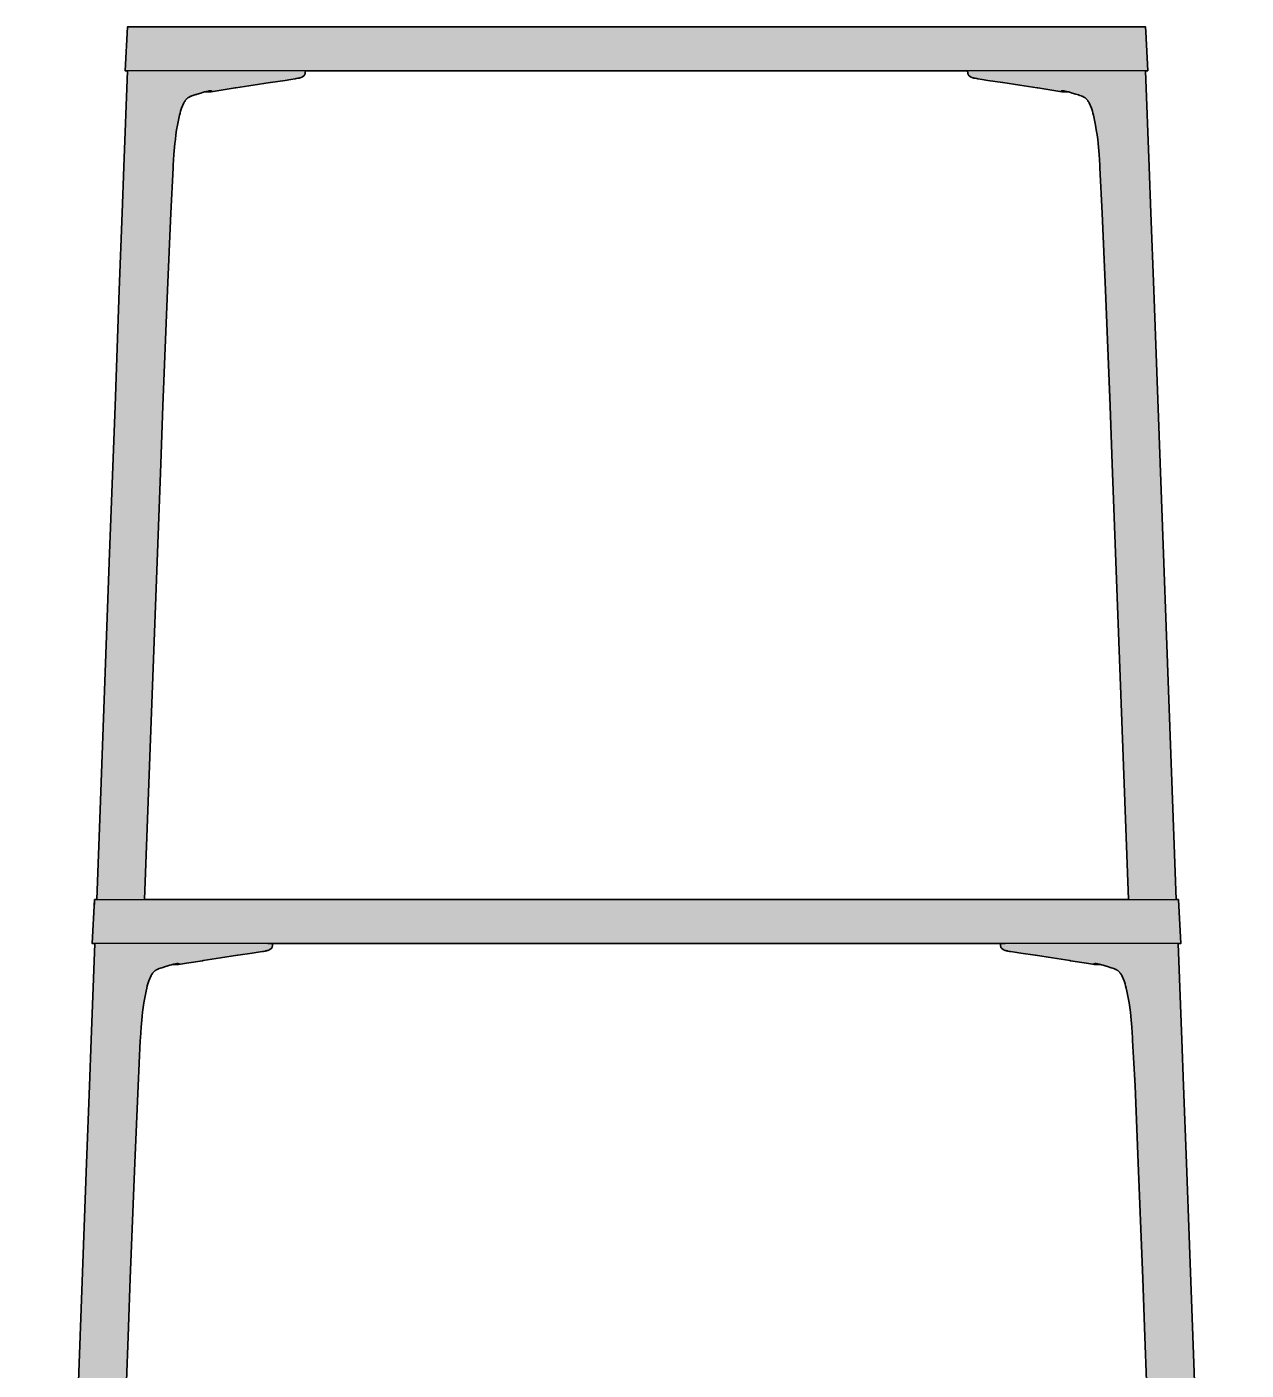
# Model space of a CAD drawing. Header units: millimetres. Extents: x 0 to 1672, y 0 to 1102.
# Drawn here: x 157 to 657, y 551 to 1102 of the extents above; entities that cross this region are included whole.
import ezdxf

# ---------------------------------------------------------------- set-up
doc = ezdxf.new("R2010")
doc.units = ezdxf.units.MM
doc.layers.add('Blocks', color=7, linetype='Continuous')
doc.layers.add('Blocks$Fill', color=7, linetype='Continuous', true_color=0xffffff)
doc.layers.add('Blocks$Inner', color=7, linetype='Continuous', lineweight=25, true_color=0x007f00)
doc.layers.add('Blocks$Outline', color=7, linetype='Continuous', lineweight=35, true_color=0xff3f3f)

# ---------------------------------------------------------------- blocks, each defined once
blk = doc.blocks.new('Eiffel Shelf SIde')
at = {"layer": 'Blocks$Fill'}
h = blk.add_hatch(color=256, dxfattribs=at)
h.paths.add_polyline_path([(175.73, 10), (157.02, 10), (157.97, 28), (158.85, 28), (164.1, 170.08), (171.5, 368.01), (170.44, 368.01), (171.39, 386.01), (172.27, 386.01), (184.92, 726.01), (183.86, 726.01), (184.81, 744.01), (185.69, 744.01), (198.34, 1084.02), (197.28, 1084.02), (198.23, 1102.02), (615.81, 1102.02), (615.92, 1100.02), (616.76, 1084.02), (615.7, 1084.02), (628.35, 744.01), (629.24, 744.01), (630.18, 726.01), (629.12, 726.01), (641.77, 386.01), (642.66, 386.01), (643.6, 368.01), (642.54, 368.01), (655.19, 28), (656.08, 28), (657.02, 10), (638.32, 10), (638.32, 0.97), (638.31, 0.93), (638.31, 0.9), (638.31, 0.86), (638.3, 0.83), (638.3, 0.79), (638.29, 0.76), (638.28, 0.72), (638.27, 0.69), (638.26, 0.66), (638.24, 0.63), (638.23, 0.59), (638.22, 0.56), (638.2, 0.53), (638.18, 0.5), (638.17, 0.47), (638.15, 0.44), (638.13, 0.41), (638.11, 0.38), (638.08, 0.36), (638.06, 0.33), (638.04, 0.31), (638.01, 0.28), (637.99, 0.26), (637.96, 0.23), (637.93, 0.21), (637.91, 0.19), (637.88, 0.17), (637.85, 0.15), (637.82, 0.13), (637.79, 0.12), (637.76, 0.1), (637.72, 0.09), (637.69, 0.07), (637.66, 0.06), (637.63, 0.05), (637.59, 0.04), (637.56, 0.03), (637.53, 0.02), (637.49, 0.02), (637.46, 0.01), (637.42, 0.01), (637.39, 0), (637.35, 0), (637.32, 0), (615.28, 0), (615.25, 0), (615.21, 0.01), (615.18, 0.01), (615.15, 0.01), (615.11, 0.02), (615.08, 0.03), (615.05, 0.04), (615.01, 0.05), (614.98, 0.06), (614.95, 0.07), (614.92, 0.08), (614.89, 0.1), (614.86, 0.11), (614.83, 0.13), (614.8, 0.15), (614.77, 0.16), (614.74, 0.18), (614.71, 0.2), (614.69, 0.22), (614.66, 0.25), (614.63, 0.27), (614.61, 0.29), (614.59, 0.32), (614.56, 0.34), (614.54, 0.37), (614.52, 0.4), (614.5, 0.42), (614.48, 0.45), (614.46, 0.48), (614.45, 0.51), (614.43, 0.54), (614.41, 0.57), (614.4, 0.6), (614.39, 0.63), (614.37, 0.67), (614.36, 0.7), (614.35, 0.73), (614.35, 0.76), (614.34, 0.8), (614.33, 0.83), (614.33, 0.86), (614.32, 0.9), (614.32, 0.93), (614.32, 0.97), (614.32, 1), (614.32, 10), (199.73, 10), (199.73, 0.97), (199.72, 0.93), (199.72, 0.9), (199.72, 0.86), (199.71, 0.83), (199.7, 0.79), (199.7, 0.76), (199.69, 0.72), (199.68, 0.69), (199.67, 0.66), (199.65, 0.63), (199.64, 0.59), (199.62, 0.56), (199.61, 0.53), (199.59, 0.5), (199.57, 0.47), (199.55, 0.44), (199.53, 0.41), (199.51, 0.38), (199.49, 0.36), (199.47, 0.33), (199.45, 0.31), (199.42, 0.28), (199.39, 0.26), (199.37, 0.23), (199.34, 0.21), (199.31, 0.19), (199.28, 0.17), (199.26, 0.15), (199.23, 0.13), (199.2, 0.12), (199.16, 0.1), (199.13, 0.09), (199.1, 0.07), (199.07, 0.06), (199.03, 0.05), (199, 0.04), (198.97, 0.03), (198.93, 0.02), (198.9, 0.02), (198.86, 0.01), (198.83, 0.01), (198.8, 0), (198.76, 0), (198.73, 0), (176.69, 0), (176.66, 0), (176.62, 0.01), (176.59, 0.01), (176.56, 0.01), (176.52, 0.02), (176.49, 0.03), (176.46, 0.04), (176.42, 0.05), (176.39, 0.06), (176.36, 0.07), (176.33, 0.08), (176.3, 0.1), (176.27, 0.11), (176.24, 0.13), (176.21, 0.15), (176.18, 0.16), (176.15, 0.18), (176.12, 0.2), (176.09, 0.22), (176.07, 0.25), (176.04, 0.27), (176.02, 0.29), (175.99, 0.32), (175.97, 0.34), (175.95, 0.37), (175.93, 0.4), (175.91, 0.42), (175.89, 0.45), (175.87, 0.48), (175.85, 0.51), (175.84, 0.54), (175.82, 0.57), (175.81, 0.6), (175.79, 0.63), (175.78, 0.67), (175.77, 0.7), (175.76, 0.73), (175.75, 0.76), (175.75, 0.8), (175.74, 0.83), (175.73, 0.86), (175.73, 0.9), (175.73, 0.93), (175.73, 0.97), (175.73, 1)], flags=0)
h.paths.add_polyline_path([(230.17, 1075.42), (229.09, 1075.12), (226.6, 1074.32), (225.46, 1074), (225.06, 1073.87), (224.66, 1073.72), (224.48, 1073.65), (224.26, 1073.56), (224.04, 1073.46), (223.82, 1073.35), (223.61, 1073.24), (223.5, 1073.18), (223.38, 1073.11), (223.27, 1073.04), (223.17, 1072.98), (223.08, 1072.91), (222.99, 1072.84), (222.9, 1072.78), (222.82, 1072.71), (222.74, 1072.64), (222.63, 1072.54), (222.55, 1072.46), (222.47, 1072.38), (222.35, 1072.24), (222.23, 1072.1), (222.11, 1071.95), (222, 1071.8), (221.9, 1071.65), (221.74, 1071.4), (221.59, 1071.15), (221.45, 1070.89), (220.49, 1068.69), (220.35, 1068.27), (220.08, 1067.44), (219.84, 1066.6), (219.62, 1065.75), (219.32, 1064.47), (219.03, 1063.09), (218.78, 1061.71), (218.16, 1057.79), (217.91, 1055.83), (217.73, 1054.18), (217.34, 1049.73), (216.02, 1025.59), (205.3, 744.01), (608.75, 744.01), (596.7, 1049.73), (596.32, 1054.18), (596.14, 1055.83), (595.89, 1057.79), (595.59, 1059.75), (595.01, 1063.09), (594.73, 1064.47), (594.42, 1065.75), (594.2, 1066.6), (593.96, 1067.44), (593.7, 1068.27), (593.55, 1068.69), (592.6, 1070.89), (592.45, 1071.15), (592.3, 1071.4), (592.15, 1071.65), (592.06, 1071.78), (591.97, 1071.9), (591.87, 1072.03), (591.78, 1072.15), (591.68, 1072.27), (591.57, 1072.38), (591.49, 1072.46), (591.41, 1072.54), (591.33, 1072.62), (591.22, 1072.71), (591.14, 1072.78), (591.06, 1072.84), (590.96, 1072.91), (590.87, 1072.98), (590.77, 1073.04), (590.66, 1073.11), (590.55, 1073.18), (590.43, 1073.24), (590.22, 1073.35), (590, 1073.46), (589.79, 1073.56), (589.57, 1073.65), (589.39, 1073.72), (588.86, 1073.91), (588.32, 1074.08), (587.14, 1074.42), (585.68, 1074.88), (584.23, 1075.33), (583.88, 1075.42), (582.75, 1075.37), (582.5, 1075.37), (582.42, 1075.35), (582.33, 1075.35), (582.24, 1075.34), (582.15, 1075.34), (582.06, 1075.34), (581.98, 1075.34), (581.89, 1075.35), (581.8, 1075.36), (581.71, 1075.37), (581.63, 1075.39), (581.54, 1075.41), (581.46, 1075.43), (581.45, 1075.43), (546.58, 1080.77), (545.86, 1080.91), (545.58, 1080.98), (545.3, 1081.04), (545.09, 1081.1), (544.87, 1081.16), (544.7, 1081.22), (544.53, 1081.28), (544.4, 1081.32), (544.27, 1081.38), (544.14, 1081.44), (544.01, 1081.5), (543.38, 1081.96), (543.34, 1081.99), (543.31, 1082.03), (543.28, 1082.07), (543.25, 1082.11), (543.22, 1082.15), (543.19, 1082.2), (543.16, 1082.24), (543.14, 1082.29), (543.11, 1082.33), (543.09, 1082.38), (543.07, 1082.43), (543.04, 1082.5), (543.01, 1082.57), (542.99, 1082.64), (542.97, 1082.71), (542.95, 1082.79), (542.93, 1082.86), (542.9, 1083.04), (542.87, 1083.22), (542.85, 1083.32), (542.84, 1083.42), (542.83, 1083.52), (542.82, 1083.61), (542.82, 1083.7), (542.82, 1083.78), (542.82, 1084.02), (271.23, 1084.02), (271.22, 1083.65), (271.21, 1083.52), (271.2, 1083.42), (271.19, 1083.32), (271.18, 1083.22), (271.15, 1083.04), (271.11, 1082.86), (271.09, 1082.79), (271.07, 1082.71), (271.05, 1082.64), (271.03, 1082.57), (271, 1082.5), (270.98, 1082.43), (270.95, 1082.38), (270.93, 1082.33), (270.91, 1082.29), (270.88, 1082.24), (270.85, 1082.2), (270.83, 1082.15), (270.8, 1082.11), (270.76, 1082.07), (270.73, 1082.03), (270.7, 1081.99), (270.66, 1081.96), (270.03, 1081.5), (269.9, 1081.44), (269.77, 1081.38), (269.65, 1081.33), (269.51, 1081.28), (269.34, 1081.22), (269.17, 1081.16), (268.96, 1081.1), (268.74, 1081.04), (268.46, 1080.98), (268.18, 1080.91), (267.46, 1080.77), (265.32, 1080.42), (232.6, 1075.43), (232.52, 1075.41), (232.43, 1075.39), (232.35, 1075.37), (232.26, 1075.36), (232.18, 1075.35), (232.09, 1075.35), (232.01, 1075.34), (231.92, 1075.34), (231.83, 1075.34), (231.75, 1075.35), (231.66, 1075.36), (231.58, 1075.37), (231.38, 1075.37), (230.76, 1075.38)], flags=0)
h.paths.add_polyline_path([(216.75, 717.41), (215.6, 717.09), (213.17, 716.32), (212.3, 716.08), (211.77, 715.9), (211.24, 715.71), (211.06, 715.64), (210.84, 715.55), (210.62, 715.45), (210.4, 715.35), (210.19, 715.24), (210.08, 715.17), (209.96, 715.1), (209.85, 715.03), (209.75, 714.97), (209.66, 714.91), (209.57, 714.84), (209.48, 714.77), (209.4, 714.71), (209.32, 714.64), (209.21, 714.54), (209.13, 714.46), (209.05, 714.37), (208.93, 714.24), (208.81, 714.09), (208.69, 713.95), (208.58, 713.8), (208.48, 713.64), (208.32, 713.4), (208.17, 713.14), (208.03, 712.89), (207.07, 710.68), (206.93, 710.26), (206.66, 709.43), (206.42, 708.59), (206.2, 707.75), (205.9, 706.46), (205.61, 705.08), (205.36, 703.7), (204.74, 699.79), (204.49, 697.82), (204.31, 696.17), (203.92, 691.72), (202.6, 667.59), (191.88, 386.01), (622.17, 386.01), (610.12, 691.72), (609.74, 696.17), (609.56, 697.82), (609.31, 699.79), (609.01, 701.74), (608.43, 705.08), (608.15, 706.46), (607.85, 707.75), (607.62, 708.59), (607.38, 709.43), (607.12, 710.26), (606.97, 710.68), (606.02, 712.89), (605.87, 713.14), (605.72, 713.4), (605.57, 713.64), (605.48, 713.77), (605.39, 713.9), (605.29, 714.02), (605.2, 714.14), (605.1, 714.26), (604.99, 714.37), (604.91, 714.46), (604.83, 714.54), (604.75, 714.61), (604.64, 714.71), (604.56, 714.77), (604.48, 714.84), (604.38, 714.91), (604.29, 714.97), (604.19, 715.03), (604.08, 715.1), (603.97, 715.17), (603.85, 715.24), (603.64, 715.35), (603.42, 715.45), (603.21, 715.55), (602.99, 715.64), (602.81, 715.71), (602.28, 715.9), (601.74, 716.08), (600.56, 716.41), (599.2, 716.85), (597.68, 717.31), (597.29, 717.41), (596.17, 717.36), (595.84, 717.36), (595.76, 717.35), (595.68, 717.34), (595.59, 717.34), (595.51, 717.34), (595.43, 717.34), (595.34, 717.34), (595.26, 717.35), (595.18, 717.36), (595.1, 717.37), (595.01, 717.39), (594.93, 717.4), (594.85, 717.43), (594.85, 717.43), (560, 722.77), (559.28, 722.91), (559, 722.97), (558.72, 723.04), (558.51, 723.09), (558.29, 723.16), (558.12, 723.21), (557.95, 723.27), (557.82, 723.32), (557.69, 723.37), (557.56, 723.43), (557.44, 723.49), (556.8, 723.95), (556.76, 723.99), (556.73, 724.03), (556.7, 724.07), (556.67, 724.11), (556.64, 724.15), (556.61, 724.19), (556.58, 724.24), (556.56, 724.28), (556.53, 724.33), (556.51, 724.37), (556.49, 724.42), (556.46, 724.49), (556.43, 724.56), (556.41, 724.63), (556.39, 724.71), (556.37, 724.78), (556.35, 724.86), (556.32, 725.04), (556.29, 725.22), (556.27, 725.32), (556.26, 725.42), (556.25, 725.52), (556.24, 725.6), (556.24, 725.69), (556.24, 725.78), (556.24, 726.01), (257.81, 726.01), (257.8, 725.65), (257.79, 725.52), (257.78, 725.42), (257.77, 725.32), (257.76, 725.22), (257.73, 725.04), (257.69, 724.86), (257.67, 724.78), (257.65, 724.71), (257.63, 724.63), (257.61, 724.56), (257.58, 724.49), (257.56, 724.42), (257.53, 724.37), (257.51, 724.33), (257.49, 724.28), (257.46, 724.24), (257.43, 724.19), (257.41, 724.15), (257.38, 724.11), (257.34, 724.07), (257.31, 724.03), (257.28, 723.99), (257.24, 723.95), (256.61, 723.49), (256.48, 723.43), (256.35, 723.37), (256.22, 723.32), (256.09, 723.27), (255.92, 723.21), (255.75, 723.16), (255.54, 723.09), (255.32, 723.04), (255.04, 722.97), (254.76, 722.91), (254.04, 722.77), (251.9, 722.41), (219.19, 717.43), (219.11, 717.4), (219.03, 717.39), (218.95, 717.37), (218.86, 717.36), (218.78, 717.35), (218.7, 717.34), (218.61, 717.34), (218.53, 717.34), (218.45, 717.34), (218.36, 717.34), (218.28, 717.35), (218.2, 717.36), (217.96, 717.36), (217.34, 717.38)], flags=0)
h.paths.add_polyline_path([(203.33, 359.4), (202.18, 359.09), (199.75, 358.31), (198.88, 358.07), (198.35, 357.9), (197.82, 357.71), (197.64, 357.64), (197.42, 357.54), (197.2, 357.45), (196.98, 357.34), (196.77, 357.23), (196.66, 357.17), (196.54, 357.1), (196.43, 357.03), (196.33, 356.97), (196.24, 356.9), (196.15, 356.83), (196.06, 356.77), (195.98, 356.7), (195.9, 356.63), (195.79, 356.53), (195.71, 356.45), (195.63, 356.37), (195.51, 356.23), (195.39, 356.09), (195.27, 355.94), (195.16, 355.79), (195.06, 355.64), (194.9, 355.39), (194.75, 355.14), (194.61, 354.88), (193.65, 352.67), (193.51, 352.26), (193.24, 351.42), (193, 350.59), (192.78, 349.74), (192.48, 348.45), (192.19, 347.08), (191.94, 345.69), (191.32, 341.78), (191.07, 339.82), (190.89, 338.17), (190.5, 333.72), (189.18, 309.58), (178.46, 28), (635.59, 28), (623.54, 333.72), (623.16, 338.17), (622.98, 339.82), (622.73, 341.78), (622.43, 343.74), (621.85, 347.08), (621.57, 348.45), (621.27, 349.74), (621.04, 350.59), (620.8, 351.42), (620.54, 352.26), (620.39, 352.67), (619.44, 354.88), (619.29, 355.14), (619.14, 355.39), (618.99, 355.64), (618.9, 355.77), (618.81, 355.89), (618.72, 356.01), (618.62, 356.14), (618.52, 356.25), (618.41, 356.37), (618.33, 356.45), (618.25, 356.53), (618.17, 356.61), (618.06, 356.7), (617.98, 356.77), (617.9, 356.83), (617.8, 356.9), (617.71, 356.97), (617.61, 357.03), (617.5, 357.1), (617.39, 357.17), (617.27, 357.23), (617.06, 357.34), (616.84, 357.45), (616.63, 357.54), (616.41, 357.64), (616.23, 357.71), (615.7, 357.9), (615.16, 358.07), (613.98, 358.4), (612.62, 358.84), (611.1, 359.31), (610.71, 359.4), (609.59, 359.36), (609.26, 359.35), (609.18, 359.34), (609.1, 359.34), (609.02, 359.33), (608.93, 359.33), (608.85, 359.33), (608.76, 359.33), (608.68, 359.34), (608.6, 359.35), (608.52, 359.36), (608.43, 359.38), (608.35, 359.4), (608.27, 359.42), (608.27, 359.42), (573.42, 364.76), (572.7, 364.9), (572.42, 364.96), (572.14, 365.03), (571.93, 365.09), (571.71, 365.15), (571.54, 365.2), (571.37, 365.26), (571.24, 365.31), (571.11, 365.37), (570.98, 365.42), (570.86, 365.48), (570.22, 365.94), (570.19, 365.98), (570.15, 366.02), (570.12, 366.06), (570.09, 366.1), (570.06, 366.14), (570.03, 366.19), (570, 366.23), (569.98, 366.27), (569.95, 366.32), (569.93, 366.37), (569.91, 366.41), (569.88, 366.48), (569.85, 366.55), (569.83, 366.63), (569.81, 366.7), (569.79, 366.77), (569.78, 366.85), (569.74, 367.03), (569.71, 367.21), (569.69, 367.31), (569.68, 367.41), (569.67, 367.51), (569.67, 367.6), (569.66, 367.68), (569.66, 367.77), (569.66, 368.01), (244.39, 368.01), (244.38, 367.64), (244.37, 367.51), (244.36, 367.41), (244.35, 367.31), (244.34, 367.21), (244.3, 367.03), (244.27, 366.85), (244.25, 366.77), (244.23, 366.7), (244.21, 366.63), (244.19, 366.55), (244.16, 366.48), (244.14, 366.41), (244.11, 366.37), (244.09, 366.32), (244.07, 366.27), (244.04, 366.23), (244.01, 366.19), (243.99, 366.14), (243.96, 366.1), (243.92, 366.06), (243.89, 366.02), (243.86, 365.98), (243.82, 365.94), (243.19, 365.48), (243.06, 365.42), (242.93, 365.37), (242.8, 365.31), (242.67, 365.26), (242.5, 365.2), (242.33, 365.15), (242.12, 365.09), (241.9, 365.03), (241.62, 364.96), (241.34, 364.9), (240.62, 364.76), (238.48, 364.41), (205.77, 359.42), (205.69, 359.4), (205.61, 359.38), (205.53, 359.36), (205.44, 359.35), (205.36, 359.34), (205.28, 359.33), (205.19, 359.33), (205.11, 359.33), (205.03, 359.33), (204.94, 359.34), (204.86, 359.34), (204.78, 359.35), (204.54, 359.35), (203.92, 359.37)], flags=0)
at = {"layer": 'Blocks$Inner'}
for p, q in [((255.81, 726.01), (257.81, 726.01)), ((556.24, 726.01), (558.24, 726.01))]:
    blk.add_line(p, q, dxfattribs=at)
for points in [[(616.76, 1084.02), (197.28, 1084.02), (198.23, 1102.02), (615.81, 1102.02), (615.92, 1100.02), (616.76, 1084.02)], [(198.34, 1084.02), (196.82, 1044.57), (196.11, 1025.69), (194.93, 993.96), (193.17, 946.44), (190.94, 886.1), (187.05, 780.85), (185.69, 744.01)], [(271.23, 1084.02), (271.22, 1083.78), (271.22, 1083.65), (271.21, 1083.52), (271.2, 1083.42), (271.19, 1083.32), (271.18, 1083.22), (271.15, 1083.04), (271.11, 1082.86), (271.09, 1082.79), (271.07, 1082.71), (271.05, 1082.64), (271.03, 1082.57), (271, 1082.5), (270.98, 1082.43), (270.95, 1082.38), (270.93, 1082.33), (270.91, 1082.29), (270.88, 1082.24), (270.85, 1082.2), (270.83, 1082.15), (270.8, 1082.11), (270.76, 1082.07), (270.73, 1082.03), (270.7, 1081.99), (270.66, 1081.96), (270.03, 1081.5), (269.9, 1081.44), (269.77, 1081.38), (269.65, 1081.33), (269.51, 1081.28), (269.34, 1081.22), (269.17, 1081.16), (268.96, 1081.1), (268.74, 1081.04), (268.46, 1080.98), (268.18, 1080.91), (267.46, 1080.77), (267.05, 1080.7), (265.32, 1080.42), (262.89, 1080.06), (256.99, 1079.2), (256.84, 1079.18), (249.82, 1078.11), (242.67, 1076.99), (242.49, 1076.96), (235.85, 1075.93), (232.6, 1075.43)], [(581.45, 1075.43), (578.19, 1075.93), (571.55, 1076.96), (571.37, 1076.99), (564.23, 1078.11), (557.2, 1079.18), (557.05, 1079.2), (551.15, 1080.06), (548.72, 1080.42), (546.99, 1080.7), (546.58, 1080.77), (545.86, 1080.91), (545.58, 1080.98), (545.3, 1081.04), (545.09, 1081.1), (544.87, 1081.16), (544.7, 1081.22), (544.53, 1081.28), (544.4, 1081.32), (544.27, 1081.38), (544.14, 1081.44), (544.01, 1081.5), (543.38, 1081.96), (543.34, 1081.99), (543.31, 1082.03), (543.28, 1082.07), (543.25, 1082.11), (543.22, 1082.15), (543.19, 1082.2), (543.16, 1082.24), (543.14, 1082.29), (543.11, 1082.33), (543.09, 1082.38), (543.07, 1082.43), (543.04, 1082.5), (543.01, 1082.57), (542.99, 1082.64), (542.97, 1082.71), (542.95, 1082.79), (542.93, 1082.86), (542.9, 1083.04), (542.87, 1083.22), (542.85, 1083.32), (542.84, 1083.42), (542.83, 1083.52), (542.82, 1083.61), (542.82, 1083.7), (542.82, 1083.78), (542.82, 1084.02)], [(615.7, 1084.02), (617.22, 1044.57), (617.93, 1025.69), (619.11, 993.96), (628.35, 744.01)], [(230.15, 1075.42), (230.76, 1075.38), (231.38, 1075.37), (231.58, 1075.37), (231.66, 1075.36), (231.75, 1075.35), (231.83, 1075.34), (231.92, 1075.34), (232.01, 1075.34), (232.09, 1075.35), (232.18, 1075.35), (232.26, 1075.36), (232.35, 1075.37), (232.43, 1075.39), (232.52, 1075.41), (232.6, 1075.43), (232.68, 1075.45), (232.76, 1075.48), (232.84, 1075.51), (232.92, 1075.54), (233, 1075.58), (232.99, 1075.63), (232.99, 1075.63), (232.99, 1075.64), (232.98, 1075.64), (232.98, 1075.64), (232.98, 1075.64), (232.98, 1075.64), (232.97, 1075.65), (232.97, 1075.65), (232.97, 1075.65), (232.96, 1075.65), (232.96, 1075.66), (232.95, 1075.66), (232.95, 1075.66), (232.95, 1075.67), (232.94, 1075.67), (232.94, 1075.67), (232.93, 1075.67), (232.92, 1075.68), (232.91, 1075.68), (232.9, 1075.69), (232.88, 1075.69), (232.87, 1075.7), (232.85, 1075.7), (232.84, 1075.71), (232.82, 1075.71), (232.79, 1075.72), (232.75, 1075.73), (232.71, 1075.73), (232.67, 1075.74), (232.62, 1075.75), (232.54, 1075.75), (232.44, 1075.76), (232.34, 1075.76), (232.23, 1075.76), (232.11, 1075.76), (231.98, 1075.75), (231.85, 1075.75), (231.71, 1075.73), (231.33, 1075.68), (230.57, 1075.52), (229.83, 1075.33), (229.09, 1075.12), (228.36, 1074.88), (226.9, 1074.42), (226.6, 1074.32), (226.29, 1074.24), (225.87, 1074.13), (225.46, 1074), (225.06, 1073.87), (224.66, 1073.72), (224.48, 1073.65), (224.26, 1073.56), (224.04, 1073.46), (223.82, 1073.35), (223.61, 1073.24), (223.5, 1073.18), (223.38, 1073.11), (223.27, 1073.04), (223.17, 1072.98), (223.08, 1072.91), (222.99, 1072.84), (222.9, 1072.78), (222.82, 1072.71), (222.74, 1072.64), (222.72, 1072.62), (222.63, 1072.54), (222.55, 1072.46), (222.47, 1072.38), (222.35, 1072.24), (222.23, 1072.1), (222.11, 1071.95), (222, 1071.8), (221.9, 1071.65), (221.74, 1071.4), (221.59, 1071.15), (221.45, 1070.89), (220.49, 1068.69), (220.35, 1068.27), (220.08, 1067.44), (219.84, 1066.6), (219.62, 1065.75), (219.32, 1064.47), (219.03, 1063.09), (218.78, 1061.71), (218.45, 1059.75), (218.16, 1057.79), (217.91, 1055.83), (217.73, 1054.18), (217.34, 1049.73), (217.04, 1045.27), (216.97, 1044.22), (216.02, 1025.59), (214.68, 994.03), (212.83, 946.59), (211.93, 922.76), (210.56, 886.24), (208, 817.28), (205.3, 744.01)], [(608.75, 744.01), (606.04, 817.28), (603.49, 886.24), (602.12, 922.76), (601.21, 946.59), (599.36, 994.03), (598.03, 1025.59), (597.07, 1044.22), (597, 1045.27), (596.7, 1049.73), (596.32, 1054.18), (596.14, 1055.83), (595.89, 1057.79), (595.59, 1059.75), (595.27, 1061.71), (595.01, 1063.09), (594.73, 1064.47), (594.42, 1065.75), (594.2, 1066.6), (593.96, 1067.44), (593.7, 1068.27), (593.55, 1068.69), (592.6, 1070.89), (592.45, 1071.15), (592.3, 1071.4), (592.15, 1071.65), (592.06, 1071.78), (591.97, 1071.9), (591.87, 1072.03), (591.78, 1072.15), (591.68, 1072.27), (591.57, 1072.38), (591.49, 1072.46), (591.41, 1072.54), (591.33, 1072.62), (591.3, 1072.64), (591.22, 1072.71), (591.14, 1072.78), (591.06, 1072.84), (590.96, 1072.91), (590.87, 1072.98), (590.77, 1073.04), (590.66, 1073.11), (590.55, 1073.18), (590.43, 1073.24), (590.22, 1073.35), (590, 1073.46), (589.79, 1073.56), (589.57, 1073.65), (589.39, 1073.72), (588.86, 1073.91), (588.32, 1074.08), (587.78, 1074.23), (587.14, 1074.42), (585.68, 1074.88), (584.96, 1075.12), (584.23, 1075.33), (583.49, 1075.51), (582.75, 1075.67), (582.36, 1075.73), (582.21, 1075.74), (582.08, 1075.75), (581.95, 1075.76), (581.82, 1075.76), (581.71, 1075.76), (581.61, 1075.76), (581.51, 1075.75), (581.46, 1075.75), (581.42, 1075.75), (581.37, 1075.74), (581.33, 1075.73), (581.29, 1075.73), (581.25, 1075.72), (581.22, 1075.71), (581.2, 1075.71), (581.19, 1075.7), (581.17, 1075.7), (581.16, 1075.69), (581.15, 1075.69), (581.13, 1075.68), (581.12, 1075.68), (581.11, 1075.67), (581.11, 1075.67), (581.1, 1075.67), (581.1, 1075.67), (581.09, 1075.66), (581.09, 1075.66), (581.08, 1075.66), (581.08, 1075.65), (581.08, 1075.65), (581.07, 1075.65), (581.07, 1075.65), (581.07, 1075.64), (581.06, 1075.64), (581.06, 1075.64), (581.06, 1075.64), (581.06, 1075.64), (581.06, 1075.63), (581.05, 1075.63), (581.05, 1075.63), (581.12, 1075.54), (581.2, 1075.51), (581.29, 1075.48), (581.37, 1075.45), (581.46, 1075.43), (581.54, 1075.41), (581.63, 1075.39), (581.71, 1075.37), (581.8, 1075.36), (581.89, 1075.35), (581.98, 1075.34), (582.06, 1075.34), (582.15, 1075.34), (582.24, 1075.34), (582.33, 1075.35), (582.42, 1075.35), (582.5, 1075.37), (582.75, 1075.37), (583.32, 1075.39), (583.9, 1075.42)], [(184.81, 744.01), (629.24, 744.01), (630.18, 726.01), (407.02, 726.01), (183.86, 726.01), (184.81, 744.01), (184.7, 742.01)], [(172.27, 386.01), (181.51, 635.95), (182.69, 667.68), (183.4, 686.56), (184.92, 726.01)], [(257.81, 726.01), (257.8, 725.78), (257.8, 725.65), (257.79, 725.52), (257.78, 725.42), (257.77, 725.32), (257.76, 725.22), (257.73, 725.04), (257.69, 724.86), (257.67, 724.78), (257.65, 724.71), (257.63, 724.63), (257.61, 724.56), (257.58, 724.49), (257.56, 724.42), (257.53, 724.37), (257.51, 724.33), (257.49, 724.28), (257.46, 724.24), (257.43, 724.19), (257.41, 724.15), (257.38, 724.11), (257.34, 724.07), (257.31, 724.03), (257.28, 723.99), (257.24, 723.95), (256.61, 723.49), (256.48, 723.43), (256.35, 723.37), (256.22, 723.32), (256.09, 723.27), (255.92, 723.21), (255.75, 723.16), (255.54, 723.09), (255.32, 723.04), (255.04, 722.97), (254.76, 722.91), (254.04, 722.77), (253.63, 722.69), (251.9, 722.41), (249.47, 722.05), (243.57, 721.19), (243.42, 721.17), (236.4, 720.1), (229.25, 718.98), (229.07, 718.96), (222.43, 717.92), (219.19, 717.43)], [(594.85, 717.43), (591.61, 717.92), (584.97, 718.96), (584.79, 718.98), (577.65, 720.1), (570.62, 721.17), (570.47, 721.19), (564.57, 722.05), (562.14, 722.41), (560.41, 722.69), (560, 722.77), (559.28, 722.91), (559, 722.97), (558.72, 723.04), (558.51, 723.09), (558.29, 723.16), (558.12, 723.21), (557.95, 723.27), (557.82, 723.32), (557.69, 723.37), (557.56, 723.43), (557.44, 723.49), (556.8, 723.95), (556.76, 723.99), (556.73, 724.03), (556.7, 724.07), (556.67, 724.11), (556.64, 724.15), (556.61, 724.19), (556.58, 724.24), (556.56, 724.28), (556.53, 724.33), (556.51, 724.37), (556.49, 724.42), (556.46, 724.49), (556.43, 724.56), (556.41, 724.63), (556.39, 724.71), (556.37, 724.78), (556.35, 724.86), (556.32, 725.04), (556.29, 725.22), (556.27, 725.32), (556.26, 725.42), (556.25, 725.52), (556.24, 725.6), (556.24, 725.69), (556.24, 725.78), (556.24, 726.01)], [(629.12, 726.01), (630.64, 686.56), (631.35, 667.68), (632.53, 635.95), (641.77, 386.01)], [(216.73, 717.41), (217.34, 717.38), (217.96, 717.36), (218.2, 717.36), (218.28, 717.35), (218.36, 717.34), (218.45, 717.34), (218.53, 717.34), (218.61, 717.34), (218.7, 717.34), (218.78, 717.35), (218.86, 717.36), (218.95, 717.37), (219.03, 717.39), (219.11, 717.4), (219.19, 717.43), (219.27, 717.45), (219.35, 717.48), (219.43, 717.51), (219.5, 717.54), (219.58, 717.57), (219.57, 717.63), (219.57, 717.63), (219.57, 717.63), (219.56, 717.63), (219.56, 717.63), (219.56, 717.63), (219.56, 717.64), (219.55, 717.64), (219.55, 717.64), (219.55, 717.65), (219.54, 717.65), (219.54, 717.65), (219.53, 717.65), (219.53, 717.66), (219.53, 717.66), (219.52, 717.66), (219.52, 717.66), (219.51, 717.67), (219.5, 717.67), (219.49, 717.68), (219.48, 717.68), (219.46, 717.69), (219.45, 717.69), (219.43, 717.7), (219.42, 717.7), (219.4, 717.7), (219.37, 717.71), (219.33, 717.72), (219.29, 717.73), (219.25, 717.73), (219.2, 717.74), (219.12, 717.75), (219.02, 717.75), (218.92, 717.76), (218.81, 717.76), (218.69, 717.75), (218.56, 717.75), (218.43, 717.74), (218.29, 717.73), (217.91, 717.67), (217.13, 717.51), (216.36, 717.31), (215.6, 717.09), (214.85, 716.85), (213.48, 716.41), (213.17, 716.32), (212.84, 716.23), (212.3, 716.08), (211.77, 715.9), (211.24, 715.71), (211.06, 715.64), (210.84, 715.55), (210.62, 715.45), (210.4, 715.35), (210.19, 715.24), (210.08, 715.17), (209.96, 715.1), (209.85, 715.03), (209.75, 714.97), (209.66, 714.91), (209.57, 714.84), (209.48, 714.77), (209.4, 714.71), (209.32, 714.64), (209.3, 714.61), (209.21, 714.54), (209.13, 714.46), (209.05, 714.37), (208.93, 714.24), (208.81, 714.09), (208.69, 713.95), (208.58, 713.8), (208.48, 713.64), (208.32, 713.4), (208.17, 713.14), (208.03, 712.89), (207.07, 710.68), (206.93, 710.26), (206.66, 709.43), (206.42, 708.59), (206.2, 707.75), (205.9, 706.46), (205.61, 705.08), (205.36, 703.7), (205.03, 701.74), (204.74, 699.79), (204.49, 697.82), (204.31, 696.17), (203.92, 691.72), (203.62, 687.27), (203.55, 686.21), (202.6, 667.59), (201.26, 636.02), (199.41, 588.58), (198.51, 564.76), (197.14, 528.23)], [(616.91, 528.23), (615.54, 564.76), (614.63, 588.58), (612.78, 636.02), (611.45, 667.59), (610.49, 686.21), (610.42, 687.27), (610.12, 691.72), (609.74, 696.17), (609.56, 697.82), (609.31, 699.79), (609.01, 701.74), (608.69, 703.7), (608.43, 705.08), (608.15, 706.46), (607.85, 707.75), (607.62, 708.59), (607.38, 709.43), (607.12, 710.26), (606.97, 710.68), (606.02, 712.89), (605.87, 713.14), (605.72, 713.4), (605.57, 713.64), (605.48, 713.77), (605.39, 713.9), (605.29, 714.02), (605.2, 714.14), (605.1, 714.26), (604.99, 714.37), (604.91, 714.46), (604.83, 714.54), (604.75, 714.61), (604.72, 714.64), (604.64, 714.71), (604.56, 714.77), (604.48, 714.84), (604.38, 714.91), (604.29, 714.97), (604.19, 715.03), (604.08, 715.1), (603.97, 715.17), (603.85, 715.24), (603.64, 715.35), (603.42, 715.45), (603.21, 715.55), (602.99, 715.64), (602.81, 715.71), (602.28, 715.9), (601.74, 716.08), (601.2, 716.23), (600.56, 716.41), (599.2, 716.85), (598.44, 717.09), (597.68, 717.31), (596.91, 717.51), (596.14, 717.67), (595.75, 717.73), (595.61, 717.74), (595.48, 717.75), (595.35, 717.75), (595.24, 717.76), (595.12, 717.76), (595.02, 717.75), (594.93, 717.75), (594.84, 717.74), (594.79, 717.73), (594.75, 717.73), (594.71, 717.72), (594.67, 717.71), (594.64, 717.7), (594.62, 717.7), (594.61, 717.7), (594.59, 717.69), (594.58, 717.69), (594.57, 717.68), (594.55, 717.68), (594.54, 717.67), (594.53, 717.67), (594.53, 717.66), (594.52, 717.66), (594.52, 717.66), (594.51, 717.66), (594.51, 717.65), (594.5, 717.65), (594.5, 717.65), (594.5, 717.65), (594.49, 717.64), (594.49, 717.64), (594.49, 717.64), (594.48, 717.63), (594.48, 717.63), (594.48, 717.63), (594.48, 717.63), (594.48, 717.63), (594.47, 717.63), (594.47, 717.62), (594.54, 717.54), (594.62, 717.51), (594.69, 717.48), (594.77, 717.45), (594.85, 717.43), (594.93, 717.4), (595.01, 717.39), (595.1, 717.37), (595.18, 717.36), (595.26, 717.35), (595.34, 717.34), (595.43, 717.34), (595.51, 717.34), (595.59, 717.34), (595.68, 717.34), (595.76, 717.35), (595.84, 717.36), (596.17, 717.36), (596.74, 717.38), (597.32, 717.41)]]:
    blk.add_lwpolyline(points, dxfattribs=at)
at = {"layer": 'Blocks$Outline'}
for points in [[(198.34, 1084.02), (197.28, 1084.02), (198.23, 1102.02), (615.81, 1102.02), (615.92, 1100.02), (616.76, 1084.02)], [(185.69, 744.01), (187.05, 780.85), (190.94, 886.1), (193.17, 946.44), (194.93, 993.96), (196.11, 1025.69), (196.82, 1044.57), (198.34, 1084.02)], [(271.23, 1084.02), (271.22, 1083.78), (271.22, 1083.65), (271.21, 1083.52), (271.2, 1083.42), (271.19, 1083.32), (271.18, 1083.22), (271.15, 1083.04), (271.11, 1082.86), (271.09, 1082.79), (271.07, 1082.71), (271.05, 1082.64), (271.03, 1082.57), (271, 1082.5), (270.98, 1082.43), (270.95, 1082.38), (270.93, 1082.33), (270.91, 1082.29), (270.88, 1082.24), (270.85, 1082.2), (270.83, 1082.15), (270.8, 1082.11), (270.76, 1082.07), (270.73, 1082.03), (270.7, 1081.99), (270.66, 1081.96), (270.03, 1081.5), (269.9, 1081.44), (269.77, 1081.38), (269.65, 1081.33), (269.51, 1081.28), (269.34, 1081.22), (269.17, 1081.16), (268.96, 1081.1), (268.74, 1081.04), (268.46, 1080.98), (268.18, 1080.91), (267.46, 1080.77), (267.05, 1080.7), (265.32, 1080.42), (262.89, 1080.06), (256.99, 1079.2), (256.84, 1079.18), (249.82, 1078.11), (242.67, 1076.99), (242.49, 1076.96), (235.85, 1075.93), (232.6, 1075.43)], [(542.82, 1084.02), (271.23, 1084.02)], [(581.45, 1075.43), (578.19, 1075.93), (571.55, 1076.96), (571.37, 1076.99), (564.23, 1078.11), (557.2, 1079.18), (557.05, 1079.2), (551.15, 1080.06), (548.72, 1080.42), (546.99, 1080.7), (546.58, 1080.77), (545.86, 1080.91), (545.58, 1080.98), (545.3, 1081.04), (545.09, 1081.1), (544.87, 1081.16), (544.7, 1081.22), (544.53, 1081.28), (544.4, 1081.32), (544.27, 1081.38), (544.14, 1081.44), (544.01, 1081.5), (543.38, 1081.96), (543.34, 1081.99), (543.31, 1082.03), (543.28, 1082.07), (543.25, 1082.11), (543.22, 1082.15), (543.19, 1082.2), (543.16, 1082.24), (543.14, 1082.29), (543.11, 1082.33), (543.09, 1082.38), (543.07, 1082.43), (543.04, 1082.5), (543.01, 1082.57), (542.99, 1082.64), (542.97, 1082.71), (542.95, 1082.79), (542.93, 1082.86), (542.9, 1083.04), (542.87, 1083.22), (542.85, 1083.32), (542.84, 1083.42), (542.83, 1083.52), (542.82, 1083.61), (542.82, 1083.7), (542.82, 1083.78), (542.82, 1084.02)], [(616.76, 1084.02), (615.7, 1084.02)], [(615.7, 1084.02), (617.22, 1044.57), (617.93, 1025.69), (619.11, 993.96), (628.35, 744.01)], [(230.17, 1075.42), (229.83, 1075.33), (229.09, 1075.12), (228.36, 1074.88), (226.9, 1074.42), (226.6, 1074.32), (226.29, 1074.24), (225.87, 1074.13), (225.46, 1074), (225.06, 1073.87), (224.66, 1073.72), (224.48, 1073.65), (224.26, 1073.56), (224.04, 1073.46), (223.82, 1073.35), (223.61, 1073.24), (223.5, 1073.18), (223.38, 1073.11), (223.27, 1073.04), (223.17, 1072.98), (223.08, 1072.91), (222.99, 1072.84), (222.9, 1072.78), (222.82, 1072.71), (222.74, 1072.64), (222.72, 1072.62), (222.63, 1072.54), (222.55, 1072.46), (222.47, 1072.38), (222.35, 1072.24), (222.23, 1072.1), (222.11, 1071.95), (222, 1071.8), (221.9, 1071.65), (221.74, 1071.4), (221.59, 1071.15), (221.45, 1070.89), (220.49, 1068.69), (220.35, 1068.27), (220.08, 1067.44), (219.84, 1066.6), (219.62, 1065.75), (219.32, 1064.47), (219.03, 1063.09), (218.78, 1061.71), (218.45, 1059.75), (218.16, 1057.79), (217.91, 1055.83), (217.73, 1054.18), (217.34, 1049.73), (217.04, 1045.27), (216.97, 1044.22), (216.02, 1025.59), (214.68, 994.03), (212.83, 946.59), (211.93, 922.76), (210.56, 886.24), (208, 817.28), (205.3, 744.01)], [(232.6, 1075.43), (232.6, 1075.43), (232.52, 1075.41), (232.43, 1075.39), (232.35, 1075.37), (232.26, 1075.36), (232.18, 1075.35), (232.09, 1075.35), (232.01, 1075.34), (231.92, 1075.34), (231.83, 1075.34), (231.75, 1075.35), (231.66, 1075.36), (231.58, 1075.37), (231.38, 1075.37), (230.76, 1075.38), (230.17, 1075.42)], [(583.88, 1075.42), (583.32, 1075.39), (582.75, 1075.37), (582.5, 1075.37), (582.42, 1075.35), (582.33, 1075.35), (582.24, 1075.34), (582.15, 1075.34), (582.06, 1075.34), (581.98, 1075.34), (581.89, 1075.35), (581.8, 1075.36), (581.71, 1075.37), (581.63, 1075.39), (581.54, 1075.41), (581.46, 1075.43), (581.45, 1075.43)], [(608.75, 744.01), (606.04, 817.28), (603.49, 886.24), (602.12, 922.76), (601.21, 946.59), (599.36, 994.03), (598.03, 1025.59), (597.07, 1044.22), (597, 1045.27), (596.7, 1049.73), (596.32, 1054.18), (596.14, 1055.83), (595.89, 1057.79), (595.59, 1059.75), (595.27, 1061.71), (595.01, 1063.09), (594.73, 1064.47), (594.42, 1065.75), (594.2, 1066.6), (593.96, 1067.44), (593.7, 1068.27), (593.55, 1068.69), (592.6, 1070.89), (592.45, 1071.15), (592.3, 1071.4), (592.15, 1071.65), (592.06, 1071.78), (591.97, 1071.9), (591.87, 1072.03), (591.78, 1072.15), (591.68, 1072.27), (591.57, 1072.38), (591.49, 1072.46), (591.41, 1072.54), (591.33, 1072.62), (591.3, 1072.64), (591.22, 1072.71), (591.14, 1072.78), (591.06, 1072.84), (590.96, 1072.91), (590.87, 1072.98), (590.77, 1073.04), (590.66, 1073.11), (590.55, 1073.18), (590.43, 1073.24), (590.22, 1073.35), (590, 1073.46), (589.79, 1073.56), (589.57, 1073.65), (589.39, 1073.72), (588.86, 1073.91), (588.32, 1074.08), (587.78, 1074.23), (587.14, 1074.42), (585.68, 1074.88), (584.96, 1075.12), (584.23, 1075.33), (583.88, 1075.42)], [(184.92, 726.01), (183.86, 726.01), (184.81, 744.01)], [(184.81, 744.01), (185.69, 744.01)], [(205.3, 744.01), (608.75, 744.01)], [(628.35, 744.01), (629.24, 744.01), (630.18, 726.01), (629.12, 726.01)], [(172.27, 386.01), (181.51, 635.95), (182.69, 667.68), (183.4, 686.56), (184.92, 726.01)], [(257.81, 726.01), (257.8, 725.78), (257.8, 725.65), (257.79, 725.52), (257.78, 725.42), (257.77, 725.32), (257.76, 725.22), (257.73, 725.04), (257.69, 724.86), (257.67, 724.78), (257.65, 724.71), (257.63, 724.63), (257.61, 724.56), (257.58, 724.49), (257.56, 724.42), (257.53, 724.37), (257.51, 724.33), (257.49, 724.28), (257.46, 724.24), (257.43, 724.19), (257.41, 724.15), (257.38, 724.11), (257.34, 724.07), (257.31, 724.03), (257.28, 723.99), (257.24, 723.95), (256.61, 723.49), (256.48, 723.43), (256.35, 723.37), (256.22, 723.32), (256.09, 723.27), (255.92, 723.21), (255.75, 723.16), (255.54, 723.09), (255.32, 723.04), (255.04, 722.97), (254.76, 722.91), (254.04, 722.77), (253.63, 722.69), (251.9, 722.41), (249.47, 722.05), (243.57, 721.19), (243.42, 721.17), (236.4, 720.1), (229.25, 718.98), (229.07, 718.96), (222.43, 717.92), (219.19, 717.43)], [(556.24, 726.01), (407.02, 726.01), (257.81, 726.01)], [(594.85, 717.43), (591.61, 717.92), (584.97, 718.96), (584.79, 718.98), (577.65, 720.1), (570.62, 721.17), (570.47, 721.19), (564.57, 722.05), (562.14, 722.41), (560.41, 722.69), (560, 722.77), (559.28, 722.91), (559, 722.97), (558.72, 723.04), (558.51, 723.09), (558.29, 723.16), (558.12, 723.21), (557.95, 723.27), (557.82, 723.32), (557.69, 723.37), (557.56, 723.43), (557.44, 723.49), (556.8, 723.95), (556.76, 723.99), (556.73, 724.03), (556.7, 724.07), (556.67, 724.11), (556.64, 724.15), (556.61, 724.19), (556.58, 724.24), (556.56, 724.28), (556.53, 724.33), (556.51, 724.37), (556.49, 724.42), (556.46, 724.49), (556.43, 724.56), (556.41, 724.63), (556.39, 724.71), (556.37, 724.78), (556.35, 724.86), (556.32, 725.04), (556.29, 725.22), (556.27, 725.32), (556.26, 725.42), (556.25, 725.52), (556.24, 725.6), (556.24, 725.69), (556.24, 725.78), (556.24, 726.01)], [(629.12, 726.01), (630.64, 686.56), (631.35, 667.68), (632.53, 635.95), (641.77, 386.01)], [(216.75, 717.41), (216.36, 717.31), (215.6, 717.09), (214.85, 716.85), (213.48, 716.41), (213.17, 716.32), (212.84, 716.23), (212.3, 716.08), (211.77, 715.9), (211.24, 715.71), (211.06, 715.64), (210.84, 715.55), (210.62, 715.45), (210.4, 715.35), (210.19, 715.24), (210.08, 715.17), (209.96, 715.1), (209.85, 715.03), (209.75, 714.97), (209.66, 714.91), (209.57, 714.84), (209.48, 714.77), (209.4, 714.71), (209.32, 714.64), (209.3, 714.61), (209.21, 714.54), (209.13, 714.46), (209.05, 714.37), (208.93, 714.24), (208.81, 714.09), (208.69, 713.95), (208.58, 713.8), (208.48, 713.64), (208.32, 713.4), (208.17, 713.14), (208.03, 712.89), (207.07, 710.68), (206.93, 710.26), (206.66, 709.43), (206.42, 708.59), (206.2, 707.75), (205.9, 706.46), (205.61, 705.08), (205.36, 703.7), (205.03, 701.74), (204.74, 699.79), (204.49, 697.82), (204.31, 696.17), (203.92, 691.72), (203.62, 687.27), (203.55, 686.21), (202.6, 667.59), (201.26, 636.02), (199.41, 588.58), (198.51, 564.76), (197.14, 528.23)], [(219.19, 717.43), (219.19, 717.43), (219.11, 717.4), (219.03, 717.39), (218.95, 717.37), (218.86, 717.36), (218.78, 717.35), (218.7, 717.34), (218.61, 717.34), (218.53, 717.34), (218.45, 717.34), (218.36, 717.34), (218.28, 717.35), (218.2, 717.36), (217.96, 717.36), (217.34, 717.38), (216.75, 717.41)], [(597.29, 717.41), (596.74, 717.38), (596.17, 717.36), (595.84, 717.36), (595.76, 717.35), (595.68, 717.34), (595.59, 717.34), (595.51, 717.34), (595.43, 717.34), (595.34, 717.34), (595.26, 717.35), (595.18, 717.36), (595.1, 717.37), (595.01, 717.39), (594.93, 717.4), (594.85, 717.43), (594.85, 717.43)], [(616.91, 528.23), (615.54, 564.76), (614.63, 588.58), (612.78, 636.02), (611.45, 667.59), (610.49, 686.21), (610.42, 687.27), (610.12, 691.72), (609.74, 696.17), (609.56, 697.82), (609.31, 699.79), (609.01, 701.74), (608.69, 703.7), (608.43, 705.08), (608.15, 706.46), (607.85, 707.75), (607.62, 708.59), (607.38, 709.43), (607.12, 710.26), (606.97, 710.68), (606.02, 712.89), (605.87, 713.14), (605.72, 713.4), (605.57, 713.64), (605.48, 713.77), (605.39, 713.9), (605.29, 714.02), (605.2, 714.14), (605.1, 714.26), (604.99, 714.37), (604.91, 714.46), (604.83, 714.54), (604.75, 714.61), (604.72, 714.64), (604.64, 714.71), (604.56, 714.77), (604.48, 714.84), (604.38, 714.91), (604.29, 714.97), (604.19, 715.03), (604.08, 715.1), (603.97, 715.17), (603.85, 715.24), (603.64, 715.35), (603.42, 715.45), (603.21, 715.55), (602.99, 715.64), (602.81, 715.71), (602.28, 715.9), (601.74, 716.08), (601.2, 716.23), (600.56, 716.41), (599.2, 716.85), (598.44, 717.09), (597.68, 717.31), (597.29, 717.41)]]:
    blk.add_lwpolyline(points, dxfattribs=at)

msp = doc.modelspace()

# ---------------------------------------------------------------- block references
at = {"layer": 'Blocks'}
msp.add_blockref('Eiffel Shelf SIde', (0, 0), dxfattribs=at)

doc.saveas('drawing.dxf')
